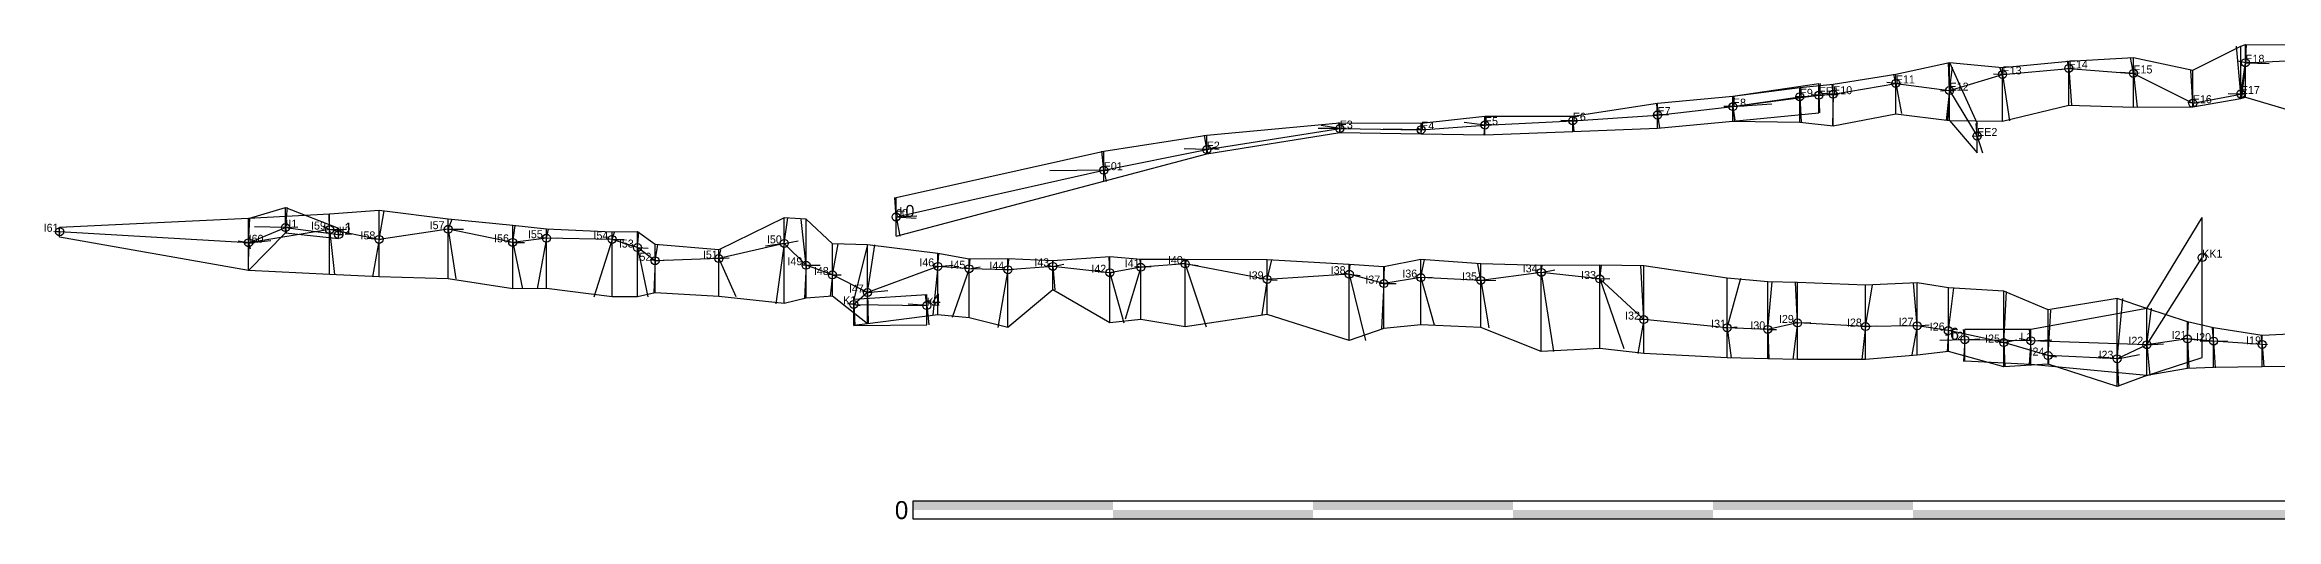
# Model space of a CAD drawing. Extents: x -43 to 139, y -15 to 24.
# Drawn here: x -42.6 to 69, y -15.1 to 8.6 of the extents above; entities that cross this region are included whole.
import ezdxf

# ---------------------------------------------------------------- set-up
doc = ezdxf.new("R2010")
doc.units = 0
doc.header["$MEASUREMENT"] = 0
for name, color, linetype in [('CHEMINEMENTS', 1, 'Continuous'), ('CONTOURS_HAUTEURS', 3, 'Continuous'), ('ECHELLE', 7, 'Continuous'), ('HAUTEURS', 4, 'Continuous'), ('POINTS', 6, 'Continuous'), ('PROFONDEURS', 2, 'Continuous'), ('RADIALES', 9, 'Continuous'), ('STATIONS', 7, 'Continuous')]:
    doc.layers.add(name, color=color, linetype=linetype)

msp = doc.modelspace()

# ---------------------------------------------------------------- linework, layer by layer
at = {"layer": 'CHEMINEMENTS'}
for p, q in [((67.46, 7.71), (69.84, 7.82)), ((52.67, 6.32), (55.32, 7.13)), ((55.32, 7.13), (58.63, 7.43)), ((58.63, 7.43), (61.86, 7.18)), ((61.86, 7.18), (64.83, 5.69)), ((67.23, 6.15), (67.46, 7.71)), ((41.84, 5.52), (46.13, 6.09)), ((41.84, 5.52), (45.18, 6.01)), ((45.18, 6.01), (46.85, 6.14)), ((46.85, 6.14), (49.98, 6.68)), ((49.98, 6.68), (52.67, 6.32)), ((52.67, 6.32), (54.05, 4.05)), ((64.83, 5.69), (67.23, 6.15)), ((26.25, 4.36), (29.44, 4.6)), ((29.44, 4.6), (33.83, 4.81)), ((33.83, 4.81), (38.07, 5.1)), ((38.07, 5.1), (41.84, 5.52)), ((10.38, 2.34), (15.53, 3.37)), ((15.53, 3.37), (22.18, 4.42)), ((22.18, 4.42), (26.25, 4.36)), ((0, 0), (10.38, 2.34)), ((0, 0), (0, 0)), ((-32.37, -1.29), (-41.82, -0.74)), ((-32.37, -1.29), (-30.53, -0.53)), ((-28.32, -0.63), (-32.37, -1.29)), ((-30.53, -0.53), (-27.87, -0.88)), ((-25.85, -1.12), (-28.32, -0.63)), ((-22.39, -0.61), (-25.85, -1.12)), ((-19.17, -1.27), (-22.39, -0.61)), ((-17.48, -1.06), (-19.17, -1.27)), ((-14.2, -1.12), (-17.48, -1.06)), ((-12.93, -1.53), (-14.2, -1.12)), ((-12.05, -2.19), (-12.93, -1.53)), ((-8.86, -2.08), (-12.05, -2.19)), ((-5.59, -1.32), (-8.86, -2.08)), ((-4.5, -2.41), (-5.59, -1.32)), ((62.54, -6.39), (65.3, -2.03)), ((-3.18, -2.9), (-4.5, -2.41)), ((-1.43, -3.78), (-3.18, -2.9)), ((2.09, -2.47), (-1.43, -3.78)), ((3.65, -2.59), (2.09, -2.47)), ((5.59, -2.64), (3.65, -2.59)), ((7.84, -2.47), (5.59, -2.64)), ((10.69, -2.79), (7.84, -2.47)), ((12.23, -2.51), (10.69, -2.79)), ((14.46, -2.35), (12.23, -2.51)), ((18.56, -3.12), (14.46, -2.35)), ((22.66, -2.86), (18.56, -3.12)), ((24.39, -3.33), (22.66, -2.86)), ((26.24, -3.03), (24.39, -3.33)), ((29.23, -3.17), (26.24, -3.03)), ((32.26, -2.77), (29.23, -3.17)), ((35.18, -3.1), (32.26, -2.77)), ((37.38, -5.13), (35.18, -3.1)), ((-1.43, -3.78), (-2.12, -4.37)), ((-2.12, -4.37), (1.53, -4.43)), ((41.55, -5.54), (37.38, -5.13)), ((43.58, -5.62), (41.55, -5.54)), ((45.07, -5.3), (43.58, -5.62)), ((48.47, -5.48), (45.07, -5.3)), ((51.05, -5.44), (48.47, -5.48)), ((52.61, -5.68), (51.05, -5.44)), ((55.38, -6.28), (52.61, -5.68)), ((56.74, -6.19), (53.43, -6.14)), ((57.6, -6.93), (55.38, -6.28)), ((62.54, -6.39), (56.74, -6.19)), ((62.54, -6.39), (61.05, -7.09)), ((64.57, -6.1), (62.54, -6.39)), ((65.87, -6.21), (64.57, -6.1)), ((68.3, -6.37), (65.87, -6.21)), ((61.05, -7.09), (57.6, -6.93))]:
    msp.add_line(p, q, dxfattribs=at)
at = {"layer": 'CONTOURS_HAUTEURS'}
for p, q in [((58.63, 7.8), (61.86, 7.97)), ((61.86, 7.97), (64.83, 7.34)), ((64.83, 7.34), (67.23, 8.54)), ((67.23, 8.54), (67.46, 8.62)), ((67.46, 8.62), (69.84, 8.61)), ((46.85, 6.64), (49.98, 7.15)), ((49.98, 7.15), (52.67, 7.73)), ((52.67, 7.73), (54.05, 4.68)), ((52.67, 7.73), (55.32, 7.47)), ((55.32, 7.47), (58.63, 7.8)), ((33.83, 5.04), (38.07, 5.69)), ((38.07, 5.69), (41.84, 6.05)), ((41.84, 6.05), (46.13, 6.67)), ((41.84, 6.05), (45.18, 6.48)), ((45.18, 6.48), (46.85, 6.64)), ((46.13, 5.21), (46.13, 6.67)), ((55.32, 4.8), (58.63, 5.59)), ((58.63, 5.59), (61.86, 5.49)), ((64.83, 5.51), (67.23, 5.93)), ((67.23, 5.93), (67.46, 5.99)), ((67.46, 5.99), (69.84, 5.3)), ((15.53, 4.1), (22.18, 4.71)), ((22.18, 4.71), (26.25, 4.69)), ((26.25, 4.69), (29.44, 5.04)), ((29.44, 5.04), (33.83, 5.04)), ((38.07, 4.45), (41.84, 4.79)), ((41.84, 4.79), (46.13, 5.21)), ((41.84, 4.79), (45.18, 4.75)), ((45.18, 4.75), (46.85, 4.56)), ((46.85, 4.56), (49.98, 5.16)), ((49.98, 5.16), (52.67, 4.83)), ((52.67, 4.83), (54.05, 3.2)), ((52.67, 4.83), (55.32, 4.8)), ((54.05, 3.2), (54.05, 4.68)), ((61.86, 5.49), (64.83, 5.51)), ((10.38, 3.3), (15.53, 4.1)), ((15.53, 3.15), (22.18, 4.22)), ((22.18, 4.22), (26.25, 4.16)), ((26.25, 4.16), (29.44, 4.11)), ((29.44, 4.11), (33.83, 4.27)), ((33.83, 4.27), (38.07, 4.45)), ((0, 0.98), (10.38, 3.3)), ((10.38, 1.79), (15.53, 3.15)), ((0, -0.96), (10.38, 1.79)), ((-32.37, -0.08), (-30.53, 0.47)), ((-28.32, 0.14), (-32.37, -0.08)), ((-30.53, 0.47), (-27.87, -0.56)), ((-25.85, 0.32), (-28.32, 0.14)), ((-22.39, -0.11), (-25.85, 0.32)), ((0, 0.98), (0, 0.98)), ((-32.37, -0.08), (-41.82, -0.52)), ((-41.82, -1.01), (-41.82, -0.52)), ((-32.37, -2.68), (-41.82, -1.01)), ((-32.37, -2.68), (-30.53, -0.8)), ((-30.53, -0.8), (-27.87, -1.07)), ((-27.87, -1.07), (-27.87, -0.56)), ((-19.17, -0.43), (-22.39, -0.11)), ((-17.48, -0.61), (-19.17, -0.43)), ((-14.2, -0.76), (-17.48, -0.61)), ((-12.93, -0.74), (-14.2, -0.76)), ((-12.05, -1.38), (-12.93, -0.74)), ((-5.59, -0.04), (-8.86, -1.64)), ((-4.5, -0.11), (-5.59, -0.04)), ((-3.18, -1.35), (-4.5, -0.11)), ((0, -0.96), (0, -0.96)), ((62.54, -4.57), (65.3, -0.03)), ((65.3, -7.03), (65.3, -0.03)), ((-8.86, -1.64), (-12.05, -1.38)), ((-1.43, -1.4), (-3.18, -1.35)), ((-1.43, -1.4), (-2.12, -4.11)), ((2.09, -1.83), (-1.43, -1.4)), ((3.65, -2.11), (2.09, -1.83)), ((5.59, -2.1), (3.65, -2.11)), ((7.84, -2.19), (5.59, -2.1)), ((10.69, -1.99), (7.84, -2.19)), ((12.23, -2.12), (10.69, -1.99)), ((14.46, -2.13), (12.23, -2.12)), ((18.56, -2.15), (14.46, -2.13)), ((22.66, -2.37), (18.56, -2.15)), ((26.24, -2.13), (24.39, -2.5)), ((29.23, -2.34), (26.24, -2.13)), ((-28.32, -2.88), (-32.37, -2.68)), ((-25.85, -3), (-28.32, -2.88)), ((-22.39, -3.1), (-25.85, -3)), ((-19.17, -3.6), (-22.39, -3.1)), ((24.39, -2.5), (22.66, -2.37)), ((32.26, -2.43), (29.23, -2.34)), ((35.18, -2.41), (32.26, -2.43)), ((37.38, -2.44), (35.18, -2.41)), ((41.55, -3.06), (37.38, -2.44)), ((43.58, -3.25), (41.55, -3.06)), ((45.07, -3.27), (43.58, -3.25)), ((48.47, -3.41), (45.07, -3.27)), ((51.05, -3.3), (48.47, -3.41)), ((52.61, -3.55), (51.05, -3.3)), ((-17.48, -3.58), (-19.17, -3.6)), ((-14.2, -4), (-17.48, -3.58)), ((-12.93, -3.99), (-14.2, -4)), ((-12.05, -3.79), (-12.93, -3.99)), ((-8.86, -3.97), (-12.05, -3.79)), ((-5.59, -4.33), (-8.86, -3.97)), ((-4.5, -4.06), (-5.59, -4.33)), ((-3.18, -3.96), (-4.5, -4.06)), ((-1.43, -5.34), (-3.18, -3.96)), ((-2.12, -4.11), (1.53, -3.88)), ((1.53, -5.4), (1.53, -3.88)), ((7.84, -3.65), (5.59, -5.52)), ((10.69, -5.29), (7.84, -3.65)), ((55.38, -3.71), (52.61, -3.55)), ((57.6, -4.65), (55.38, -3.71)), ((61.05, -4.08), (57.6, -4.65)), ((62.54, -4.57), (61.05, -4.08)), ((-1.43, -5.34), (-2.12, -5.42)), ((-2.12, -5.42), (1.53, -5.4)), ((2.09, -4.9), (-1.43, -5.34)), ((3.65, -5.04), (2.09, -4.9)), ((5.59, -5.52), (3.65, -5.04)), ((12.23, -5.12), (10.69, -5.29)), ((14.46, -5.5), (12.23, -5.12)), ((18.56, -4.87), (14.46, -5.5)), ((22.66, -6.18), (18.56, -4.87)), ((26.24, -5.4), (24.39, -5.58)), ((29.23, -5.53), (26.24, -5.4)), ((32.26, -6.73), (29.23, -5.53)), ((62.54, -4.57), (56.74, -5.63)), ((64.57, -5.24), (62.54, -4.57)), ((65.87, -5.55), (64.57, -5.24)), ((68.3, -5.93), (65.87, -5.55)), ((24.39, -5.58), (22.66, -6.18)), ((35.18, -6.58), (32.26, -6.73)), ((37.38, -6.82), (35.18, -6.58)), ((56.74, -5.63), (53.43, -5.63)), ((53.43, -7.21), (53.43, -5.63)), ((73.66, -5.66), (68.3, -5.93)), ((41.55, -7.05), (37.38, -6.82)), ((43.58, -7.1), (41.55, -7.05)), ((45.07, -7.12), (43.58, -7.1)), ((48.47, -7.12), (45.07, -7.12)), ((51.05, -6.91), (48.47, -7.12)), ((52.61, -6.72), (51.05, -6.91)), ((55.38, -7.5), (52.61, -6.72)), ((56.74, -7.37), (53.43, -7.21)), ((57.6, -7.36), (55.38, -7.5)), ((62.54, -7.92), (56.74, -7.37)), ((61.05, -8.48), (57.6, -7.36)), ((62.54, -7.92), (65.3, -7.03)), ((64.57, -7.57), (62.54, -7.92)), ((65.87, -7.53), (64.57, -7.57)), ((68.3, -7.49), (65.87, -7.53)), ((73.66, -7.45), (68.3, -7.49)), ((62.54, -7.92), (61.05, -8.48))]:
    msp.add_line(p, q, dxfattribs=at)
at = {"layer": 'ECHELLE'}
for p, q in [((0.85, -14.2), (100.85, -14.2)), ((0.85, -15.11), (0.85, -14.2)), ((100.85, -15.11), (0.85, -15.11))]:
    msp.add_line(p, q, dxfattribs=at)
for points in [[(0.85, -14.2), (10.85, -14.2), (0.85, -14.66), (10.85, -14.66)], [(20.85, -14.2), (30.85, -14.2), (20.85, -14.66), (30.85, -14.66)], [(40.85, -14.2), (50.85, -14.2), (40.85, -14.66), (50.85, -14.66)], [(10.85, -14.66), (20.85, -14.66), (10.85, -15.11), (20.85, -15.11)], [(30.85, -14.66), (40.85, -14.66), (30.85, -15.11), (40.85, -15.11)], [(50.85, -14.66), (100.85, -14.66), (50.85, -15.11), (100.85, -15.11)]]:
    msp.add_solid(points, dxfattribs=at)
at = {"layer": 'HAUTEURS'}
for p, q in [((61.86, 5.49), (61.86, 7.97)), ((67.23, 5.93), (67.23, 8.54)), ((67.46, 5.99), (67.46, 8.62)), ((49.98, 5.16), (49.98, 7.15)), ((52.67, 4.83), (52.67, 7.73)), ((55.32, 4.8), (55.32, 7.47)), ((58.63, 5.59), (58.63, 7.8)), ((64.83, 5.51), (64.83, 7.34)), ((38.07, 4.45), (38.07, 5.69)), ((41.84, 4.79), (41.84, 6.05)), ((45.18, 4.75), (45.18, 6.48)), ((46.13, 5.21), (46.13, 6.67)), ((46.85, 4.56), (46.85, 6.64)), ((22.18, 4.22), (22.18, 4.71)), ((26.25, 4.16), (26.25, 4.69)), ((29.44, 4.11), (29.44, 5.04)), ((33.83, 4.27), (33.83, 5.04)), ((54.05, 3.2), (54.05, 4.68)), ((15.53, 3.15), (15.53, 4.1)), ((10.38, 1.79), (10.38, 3.3)), ((-30.53, -0.8), (-30.53, 0.47)), ((-28.32, -2.88), (-28.32, 0.14)), ((-25.85, -3), (-25.85, 0.32)), ((0, -0.96), (0, 0.98)), ((-41.82, -1.01), (-41.82, -0.52)), ((-32.37, -2.68), (-32.37, -0.08)), ((-27.87, -1.07), (-27.87, -0.56)), ((-22.39, -3.1), (-22.39, -0.11)), ((-19.17, -3.6), (-19.17, -0.43)), ((-17.48, -3.58), (-17.48, -0.61)), ((-14.2, -4), (-14.2, -0.76)), ((-12.93, -3.99), (-12.93, -0.74)), ((-5.59, -4.33), (-5.59, -0.04)), ((-4.5, -4.06), (-4.5, -0.11)), ((-12.05, -3.79), (-12.05, -1.38)), ((-8.86, -3.97), (-8.86, -1.64)), ((-3.18, -3.96), (-3.18, -1.35)), ((-1.43, -5.34), (-1.43, -1.4)), ((2.09, -4.9), (2.09, -1.83)), ((3.65, -5.04), (3.65, -2.11)), ((5.59, -5.52), (5.59, -2.1)), ((7.84, -3.65), (7.84, -2.19)), ((10.69, -5.29), (10.69, -1.99)), ((12.23, -5.12), (12.23, -2.12)), ((14.46, -5.5), (14.46, -2.13)), ((18.56, -4.87), (18.56, -2.15)), ((26.24, -5.4), (26.24, -2.13)), ((22.66, -6.18), (22.66, -2.37)), ((24.39, -5.58), (24.39, -2.5)), ((29.23, -5.53), (29.23, -2.34)), ((32.26, -6.73), (32.26, -2.43)), ((35.18, -6.58), (35.18, -2.41)), ((37.38, -6.82), (37.38, -2.44)), ((41.55, -7.05), (41.55, -3.06)), ((43.58, -7.1), (43.58, -3.25)), ((45.07, -7.12), (45.07, -3.27)), ((51.05, -6.91), (51.05, -3.3)), ((-2.12, -5.42), (-2.12, -4.11)), ((1.53, -5.4), (1.53, -3.88)), ((48.47, -7.12), (48.47, -3.41)), ((52.61, -6.72), (52.61, -3.55)), ((55.38, -7.5), (55.38, -3.71)), ((61.05, -8.48), (61.05, -4.08)), ((57.6, -7.36), (57.6, -4.65)), ((62.54, -7.92), (62.54, -4.57)), ((64.57, -7.57), (64.57, -5.24)), ((65.87, -7.53), (65.87, -5.55)), ((53.43, -7.21), (53.43, -5.63)), ((56.74, -7.37), (56.74, -5.63)), ((68.3, -7.49), (68.3, -5.93))]:
    msp.add_line(p, q, dxfattribs=at)
at = {"layer": 'POINTS'}
for centre in [(67.46, 7.71), (49.98, 6.68), (55.32, 7.13), (58.63, 7.43), (61.86, 7.18), (41.84, 5.52), (45.18, 6.01), (46.13, 6.09), (46.85, 6.14), (52.67, 6.32), (64.83, 5.69), (67.23, 6.15), (22.18, 4.42), (26.25, 4.36), (29.44, 4.6), (33.83, 4.81), (38.07, 5.1), (15.53, 3.37), (54.05, 4.05), (10.38, 2.34), (0, 0), (-41.82, -0.74), (-32.37, -1.29), (-30.53, -0.53), (-28.32, -0.63), (-27.87, -0.88), (-25.85, -1.12), (-22.39, -0.61), (-19.17, -1.27), (-17.48, -1.06), (-14.2, -1.12), (-12.93, -1.53), (-12.05, -2.19), (-8.86, -2.08), (-5.59, -1.32), (-4.5, -2.41), (14.46, -2.35), (65.3, -2.03), (-3.18, -2.9), (2.09, -2.47), (3.65, -2.59), (5.59, -2.64), (7.84, -2.47), (10.69, -2.79), (12.23, -2.51), (18.56, -3.12), (22.66, -2.86), (24.39, -3.33), (26.24, -3.03), (29.23, -3.17), (32.26, -2.77), (35.18, -3.1), (-2.12, -4.37), (-1.43, -3.78), (1.53, -4.43), (37.38, -5.13), (41.55, -5.54), (43.58, -5.62), (45.07, -5.3), (48.47, -5.48), (51.05, -5.44), (52.61, -5.68), (53.43, -6.14), (55.38, -6.28), (56.74, -6.19), (62.54, -6.39), (64.57, -6.1), (65.87, -6.21), (68.3, -6.37), (57.6, -6.93), (61.05, -7.09)]:
    msp.add_circle(centre, 0.2, dxfattribs=at)
at = {"layer": 'RADIALES'}
for p, q in [((61.86, 7.18), (61.71, 7.97)), ((67.23, 6.15), (67.02, 8.54)), ((67.46, 7.71), (67.51, 8.61)), ((49.98, 6.68), (49.54, 6.72)), ((49.98, 6.68), (49.89, 7.15)), ((52.67, 6.32), (52.62, 7.73)), ((52.67, 6.32), (52.82, 7.5)), ((55.32, 7.13), (54.86, 7.14)), ((55.32, 7.13), (55.19, 7.47)), ((55.32, 7.13), (55.52, 7.16)), ((55.32, 7.13), (55.66, 4.81)), ((58.63, 7.43), (58.2, 7.36)), ((58.63, 7.43), (58.57, 7.81)), ((58.63, 7.43), (58.83, 7.45)), ((58.63, 7.43), (58.77, 5.6)), ((61.86, 7.18), (61.23, 7.22)), ((61.86, 7.18), (62.06, 7.21)), ((61.86, 7.18), (62.05, 5.49)), ((64.83, 5.69), (64.74, 7.34)), ((67.46, 7.71), (67.08, 7.8)), ((67.46, 7.71), (67.27, 5.99)), ((67.46, 7.71), (68.65, 7.67)), ((38.07, 5.1), (38.04, 5.69)), ((41.84, 5.52), (41.9, 6.06)), ((41.84, 5.52), (41.92, 5.96)), ((41.84, 5.52), (42.94, 5.67)), ((41.84, 5.52), (43.78, 5.66)), ((45.18, 6.01), (44.99, 6.01)), ((45.18, 6.01), (45.23, 6.47)), ((45.18, 6.01), (45.72, 6.04)), ((45.18, 6.01), (45.25, 4.75)), ((46.13, 6.09), (45.78, 6.11)), ((46.13, 6.09), (46.22, 6.67)), ((46.13, 6.09), (46.33, 6.1)), ((46.13, 6.09), (46.16, 5.21)), ((46.85, 6.14), (46.26, 6.17)), ((46.85, 6.14), (46.8, 6.64)), ((46.85, 6.14), (46.81, 4.56)), ((46.85, 6.14), (47.05, 6.16)), ((49.98, 6.68), (50.16, 6.68)), ((49.98, 6.68), (50.26, 5.17)), ((52.67, 6.32), (52.21, 6.3)), ((52.67, 6.32), (52.31, 6.31)), ((52.67, 6.32), (52.5, 4.83)), ((52.67, 6.32), (52.56, 4.85)), ((52.67, 6.32), (52.86, 6.33)), ((52.67, 6.32), (52.87, 6.32)), ((64.83, 5.69), (64.58, 5.72)), ((64.83, 5.69), (65.12, 5.72)), ((64.83, 5.69), (64.88, 5.52)), ((67.23, 6.15), (66.6, 6.16)), ((67.23, 6.15), (67.19, 5.94)), ((67.23, 6.15), (67.43, 6.16)), ((22.18, 4.42), (21.25, 4.57)), ((22.18, 4.42), (22.14, 4.72)), ((26.25, 4.36), (26.3, 4.69)), ((29.44, 4.6), (28.4, 4.72)), ((29.44, 4.6), (29.22, 4.63)), ((29.44, 4.6), (29.38, 4.11)), ((29.44, 4.6), (29.51, 5.03)), ((33.83, 4.81), (33.24, 4.83)), ((33.83, 4.81), (33.83, 5.04)), ((33.83, 4.81), (34, 4.8)), ((33.83, 4.81), (33.89, 4.27)), ((38.07, 5.1), (37.89, 5.1)), ((38.07, 5.1), (38.62, 5.13)), ((38.07, 5.1), (38.17, 4.46)), ((41.84, 5.52), (41.38, 5.52)), ((41.84, 5.52), (41.62, 5.56)), ((41.84, 5.52), (41.93, 4.84)), ((41.84, 5.52), (41.91, 4.8)), ((54.05, 4.05), (54, 4.68)), ((15.53, 3.37), (14.41, 3.41)), ((15.53, 3.37), (15.42, 4.1)), ((15.53, 3.37), (15.99, 3.51)), ((15.53, 3.37), (15.58, 3.15)), ((22.18, 4.42), (21.1, 4.43)), ((22.18, 4.42), (22.18, 4.22)), ((26.25, 4.36), (24.36, 4.39)), ((26.25, 4.36), (26.06, 4.44)), ((26.25, 4.36), (26.23, 4.16)), ((54.05, 4.05), (53.8, 4.02)), ((54.05, 4.05), (54.25, 4.06)), ((54.05, 4.05), (54.32, 3.2)), ((10.38, 2.34), (7.69, 2.31)), ((10.38, 2.34), (10.28, 3.29)), ((10.38, 2.34), (10.58, 2.34)), ((10.38, 2.34), (10.5, 1.78)), ((-30.53, -0.53), (-30.42, 0.47)), ((-28.32, -0.63), (-28.35, 0.14)), ((-25.85, -1.12), (-25.59, 0.31)), ((0, 0), (-0.06, 0.98)), ((0, 0), (1.04, 0.05)), ((0, 0), (1, -0.06)), ((0, 0), (0.19, -0.96)), ((-41.82, -0.74), (-42.06, -0.75)), ((-41.82, -0.74), (-42.02, -0.73)), ((-41.82, -0.74), (-41.85, -0.52)), ((-41.82, -0.74), (-41.85, -1.01)), ((-32.37, -1.29), (-32.31, -0.08)), ((-32.37, -1.29), (-32.33, -0.99)), ((-30.53, -0.53), (-32.08, -0.5)), ((-30.53, -0.53), (-29.91, -0.49)), ((-30.53, -0.53), (-30.49, -0.81)), ((-28.32, -0.63), (-28.62, -0.49)), ((-28.32, -0.63), (-27.48, -0.61)), ((-28.32, -0.63), (-28.08, -2.88)), ((-27.87, -0.88), (-27.92, -0.57)), ((-27.87, -0.88), (-27.89, -1.07)), ((-27.87, -0.88), (-27.66, -0.88)), ((-27.87, -0.88), (-27.62, -0.9)), ((-25.85, -1.12), (-26.45, -1.08)), ((-25.85, -1.12), (-25.63, -1.09)), ((-22.39, -0.61), (-22.62, -0.62)), ((-22.39, -0.61), (-22.2, -0.11)), ((-22.39, -0.61), (-21.63, -0.61)), ((-22.39, -0.61), (-22.01, -3.1)), ((-19.17, -1.27), (-19.05, -0.42)), ((-17.48, -1.06), (-17.94, -3.59)), ((-17.48, -1.06), (-17.69, -1.04)), ((-17.48, -1.06), (-17.38, -0.61)), ((-17.48, -1.06), (-16.92, -1.05)), ((-14.2, -1.12), (-14.43, -1.09)), ((-14.2, -1.12), (-14.08, -0.76)), ((-12.93, -1.53), (-12.86, -0.74)), ((-5.59, -1.32), (-5.42, -0.05)), ((-4.5, -2.41), (-4.74, -0.12)), ((-32.37, -1.29), (-32.89, -1.21)), ((-32.37, -1.29), (-32.6, -1.33)), ((-32.37, -1.29), (-32.4, -2.68)), ((-32.37, -1.29), (-31.26, -1.17)), ((-32.37, -1.29), (-32.09, -1.29)), ((-32.37, -1.29), (-32.3, -1.6)), ((-25.85, -1.12), (-26.17, -3)), ((-19.17, -1.27), (-19.38, -1.26)), ((-19.17, -1.27), (-18.58, -1.27)), ((-19.17, -1.27), (-18.68, -3.6)), ((-14.2, -1.12), (-15.12, -4.01)), ((-14.2, -1.12), (-13.6, -1.12)), ((-12.93, -1.53), (-13.57, -1.34)), ((-12.93, -1.53), (-12.39, -1.56)), ((-12.93, -1.53), (-12.41, -3.99)), ((-12.05, -2.19), (-12.28, -2.13)), ((-12.05, -2.19), (-12.12, -3.78)), ((-12.05, -2.19), (-11.92, -1.38)), ((-12.05, -2.19), (-11.45, -2.15)), ((-8.86, -2.08), (-9.13, -2.06)), ((-8.86, -2.08), (-8.77, -1.64)), ((-8.86, -2.08), (-8.35, -2.05)), ((-8.86, -2.08), (-8.02, -3.97)), ((-5.59, -1.32), (-6.53, -1.46)), ((-5.59, -1.32), (-6.01, -4.34)), ((-5.59, -1.32), (-4.9, -1.2)), ((-3.18, -2.9), (-2.89, -1.34)), ((-1.43, -3.78), (-1.06, -1.4)), ((2.09, -2.47), (2.13, -1.83)), ((3.65, -2.59), (3.71, -2.11)), ((5.59, -2.64), (5.63, -2.11)), ((7.84, -2.47), (7.86, -2.19)), ((10.69, -2.79), (10.65, -1.99)), ((12.23, -2.51), (12.2, -2.12)), ((14.46, -2.35), (14.53, -2.13)), ((18.56, -3.12), (18.79, -2.15)), ((26.24, -3.03), (26.42, -2.13)), ((-4.5, -2.41), (-4.72, -2.41)), ((-4.5, -2.41), (-4.58, -4.06)), ((-4.5, -2.41), (-3.8, -2.41)), ((-3.18, -2.9), (-3.38, -2.87)), ((-3.18, -2.9), (-3.29, -3.96)), ((-3.18, -2.9), (-2.74, -2.9)), ((2.09, -2.47), (1.83, -4.9)), ((2.09, -2.47), (1.86, -2.46)), ((2.09, -2.47), (2.86, -2.41)), ((3.65, -2.59), (2.81, -5.03)), ((3.65, -2.59), (3.47, -2.54)), ((3.65, -2.59), (4.21, -2.5)), ((5.59, -2.64), (5.09, -5.52)), ((5.59, -2.64), (5.33, -2.65)), ((5.59, -2.64), (6.21, -2.58)), ((7.84, -2.47), (7.62, -2.44)), ((7.84, -2.47), (8.39, -2.36)), ((7.84, -2.47), (7.94, -3.65)), ((10.69, -2.79), (9.96, -2.72)), ((10.69, -2.79), (10.91, -2.76)), ((10.69, -2.79), (11.38, -5.3)), ((12.23, -2.51), (11.46, -5.11)), ((12.23, -2.51), (12.04, -2.47)), ((12.23, -2.51), (12.76, -2.48)), ((14.46, -2.35), (14.21, -2.32)), ((14.46, -2.35), (15.1, -2.43)), ((14.46, -2.35), (15.51, -5.5)), ((18.56, -3.12), (18.28, -4.87)), ((18.56, -3.12), (18.32, -3.08)), ((18.56, -3.12), (19.05, -3.16)), ((22.66, -2.86), (22.43, -2.83)), ((22.66, -2.86), (22.7, -2.37)), ((22.66, -2.86), (23.21, -2.92)), ((22.66, -2.86), (23.47, -6.17)), ((24.39, -3.33), (24.15, -3.33)), ((24.39, -3.33), (24.27, -5.59)), ((24.39, -3.33), (24.42, -2.5)), ((24.39, -3.33), (25, -3.33)), ((26.24, -3.03), (26.04, -3.04)), ((26.24, -3.03), (26.81, -3.01)), ((26.24, -3.03), (26.9, -5.4)), ((29.23, -3.17), (28.99, -3.18)), ((29.23, -3.17), (29.09, -2.34)), ((29.23, -3.17), (29.98, -3.16)), ((29.23, -3.17), (29.63, -5.54)), ((32.26, -2.77), (31.97, -2.79)), ((32.26, -2.77), (32.31, -2.43)), ((32.26, -2.77), (32.93, -2.65)), ((32.26, -2.77), (32.87, -6.73)), ((35.18, -3.1), (34.95, -3.09)), ((35.18, -3.1), (35.27, -2.41)), ((35.18, -3.1), (35.69, -3.07)), ((35.18, -3.1), (36.38, -6.58)), ((37.38, -5.13), (37.24, -2.44)), ((41.55, -5.54), (42.23, -3.06)), ((43.58, -5.62), (43.8, -3.25)), ((45.07, -5.3), (44.96, -3.26)), ((51.05, -5.44), (50.86, -3.29)), ((-2.12, -4.37), (-2.43, -4.34)), ((-2.12, -4.37), (-2.09, -4.11)), ((-2.12, -4.37), (-1.79, -4.43)), ((-2.12, -4.37), (-2.06, -5.42)), ((-1.43, -3.78), (-1.72, -3.71)), ((-1.43, -3.78), (-0.41, -3.68)), ((-1.43, -3.78), (-1.4, -5.34)), ((1.53, -4.43), (0.61, -4.36)), ((1.53, -4.43), (1.28, -4.41)), ((1.53, -4.43), (1.47, -3.87)), ((1.53, -4.43), (1.63, -5.4)), ((48.47, -5.48), (48.82, -3.41)), ((52.61, -5.68), (52.89, -3.55)), ((55.38, -6.28), (55.51, -3.72)), ((61.05, -7.09), (61.34, -4.08)), ((37.38, -5.13), (37.09, -5.13)), ((37.38, -5.13), (37.09, -6.82)), ((37.38, -5.13), (37.59, -5.1)), ((41.55, -5.54), (41.32, -5.55)), ((41.55, -5.54), (42.05, -5.49)), ((41.55, -5.54), (41.75, -7.05)), ((45.07, -5.3), (44.83, -7.12)), ((45.07, -5.3), (44.85, -5.25)), ((45.07, -5.3), (45.73, -5.27)), ((48.47, -5.48), (48.24, -5.48)), ((48.47, -5.48), (48.29, -7.12)), ((48.47, -5.48), (49.03, -5.45)), ((51.05, -5.44), (50.78, -6.9)), ((51.05, -5.44), (50.83, -5.44)), ((51.05, -5.44), (51.65, -5.39)), ((57.6, -6.93), (57.74, -4.66)), ((62.54, -6.39), (62.77, -4.56)), ((64.57, -6.1), (64.61, -5.23)), ((65.87, -6.21), (65.81, -5.55)), ((43.58, -5.62), (43.35, -5.58)), ((43.58, -5.62), (44.02, -5.62)), ((43.58, -5.62), (43.63, -7.11)), ((53.43, -6.14), (52.18, -6.18)), ((52.61, -5.68), (52.38, -5.66)), ((52.61, -5.68), (52.55, -6.72)), ((52.61, -5.68), (53.03, -5.59)), ((53.43, -6.14), (53.36, -5.63)), ((53.43, -6.14), (53.36, -7.22)), ((53.43, -6.14), (54.19, -6.09)), ((55.38, -6.28), (55.15, -6.29)), ((55.38, -6.28), (56.03, -6.15)), ((55.38, -6.28), (55.44, -7.5)), ((56.74, -6.19), (56.15, -6.1)), ((56.74, -6.19), (56.65, -7.36)), ((56.74, -6.19), (56.67, -5.63)), ((56.74, -6.19), (57.78, -6.14)), ((62.54, -6.39), (62.31, -6.37)), ((62.54, -6.39), (63.37, -6.34)), ((62.54, -6.39), (62.69, -7.92)), ((64.57, -6.1), (64.33, -6.09)), ((64.57, -6.1), (65.06, -6.14)), ((64.57, -6.1), (64.64, -7.57)), ((65.87, -6.21), (65.2, -6.23)), ((65.87, -6.21), (66.56, -6.19)), ((65.87, -6.21), (65.95, -7.54)), ((68.3, -6.37), (67.58, -6.33)), ((68.3, -6.37), (68.27, -5.93)), ((68.3, -6.37), (68.56, -6.36)), ((68.3, -6.37), (68.38, -7.49)), ((57.6, -6.93), (57.35, -6.87)), ((57.6, -6.93), (58.02, -6.99)), ((57.6, -6.93), (57.62, -7.36)), ((61.05, -7.09), (60.11, -7)), ((61.05, -7.09), (62.16, -6.88)), ((61.05, -7.09), (61.11, -8.47))]:
    msp.add_line(p, q, dxfattribs=at)

# ---------------------------------------------------------------- texts
at = {"layer": 'ECHELLE'}
msp.add_text('0', height=0.9, dxfattribs=at).set_placement((-0.06, -15.11))
at = {"layer": 'PROFONDEURS'}
for s, p in [('+0', (0, 0)), ('-1', (-27.87, -0.88)), ('-4', (1.53, -4.43)), ('-6', (52.43, -6.14))]:
    msp.add_text(s, height=0.6, dxfattribs=at).set_placement(p)
at = {"layer": 'STATIONS'}
for s, p in [('E14', (58.63, 7.43)), ('E18', (67.46, 7.71)), ('E11', (49.98, 6.68)), ('E12', (52.67, 6.32)), ('E13', (55.32, 7.13)), ('E15', (61.86, 7.18)), ('E8', (41.84, 5.52)), ('E9', (45.18, 6.01)), ('EE1', (46.13, 6.09)), ('E10', (46.85, 6.14)), ('E16', (64.83, 5.69)), ('E17', (67.23, 6.15)), ('E3', (22.18, 4.42)), ('E4', (26.25, 4.36)), ('E5', (29.44, 4.6)), ('E6', (33.83, 4.81)), ('E7', (38.07, 5.1)), ('E2', (15.53, 3.37)), ('EE2', (54.05, 4.05)), ('E01', (10.38, 2.34)), ('00', (0, 0)), ('I61', (-42.62, -0.74)), ('I60', (-32.37, -1.29)), ('II1', (-30.53, -0.53)), ('I59', (-29.25, -0.63)), ('II2', (-27.87, -0.88)), ('I58', (-26.78, -1.12)), ('I57', (-23.32, -0.61)), ('I56', (-20.1, -1.27)), ('I55', (-18.41, -1.06)), ('I54', (-15.13, -1.12)), ('I50', (-6.46, -1.32)), ('I53', (-13.86, -1.53)), ('I52', (-12.98, -2.19)), ('I51', (-9.66, -2.08)), ('I49', (-5.43, -2.41)), ('I46', (1.16, -2.47)), ('I45', (2.72, -2.59)), ('I43', (6.91, -2.47)), ('I41', (11.43, -2.51)), ('I40', (13.59, -2.35)), ('KK1', (65.3, -2.03)), ('I48', (-4.11, -2.9)), ('I44', (4.66, -2.64)), ('I42', (9.76, -2.79)), ('I39', (17.63, -3.12)), ('I38', (21.73, -2.86)), ('I37', (23.46, -3.33)), ('I36', (25.31, -3.03)), ('I35', (28.3, -3.17)), ('I34', (31.33, -2.77)), ('I33', (34.25, -3.1)), ('K1', (-2.65, -4.37)), ('I47', (-2.36, -3.78)), ('K2', (1.53, -4.43)), ('I32', (36.45, -5.13)), ('I31', (40.75, -5.54)), ('I30', (42.71, -5.62)), ('I29', (44.14, -5.3)), ('I28', (47.54, -5.48)), ('I27', (50.12, -5.44)), ('I26', (51.68, -5.68)), ('L2', (52.76, -6.14)), ('I25', (54.45, -6.28)), ('L1', (56.21, -6.19)), ('I24', (56.67, -6.93)), ('I23', (60.12, -7.09)), ('I22', (61.61, -6.39)), ('I21', (63.77, -6.1)), ('I20', (65, -6.21)), ('I19', (67.5, -6.37))]:
    msp.add_text(s, height=0.4, dxfattribs=at).set_placement(p)

doc.saveas('drawing.dxf')
